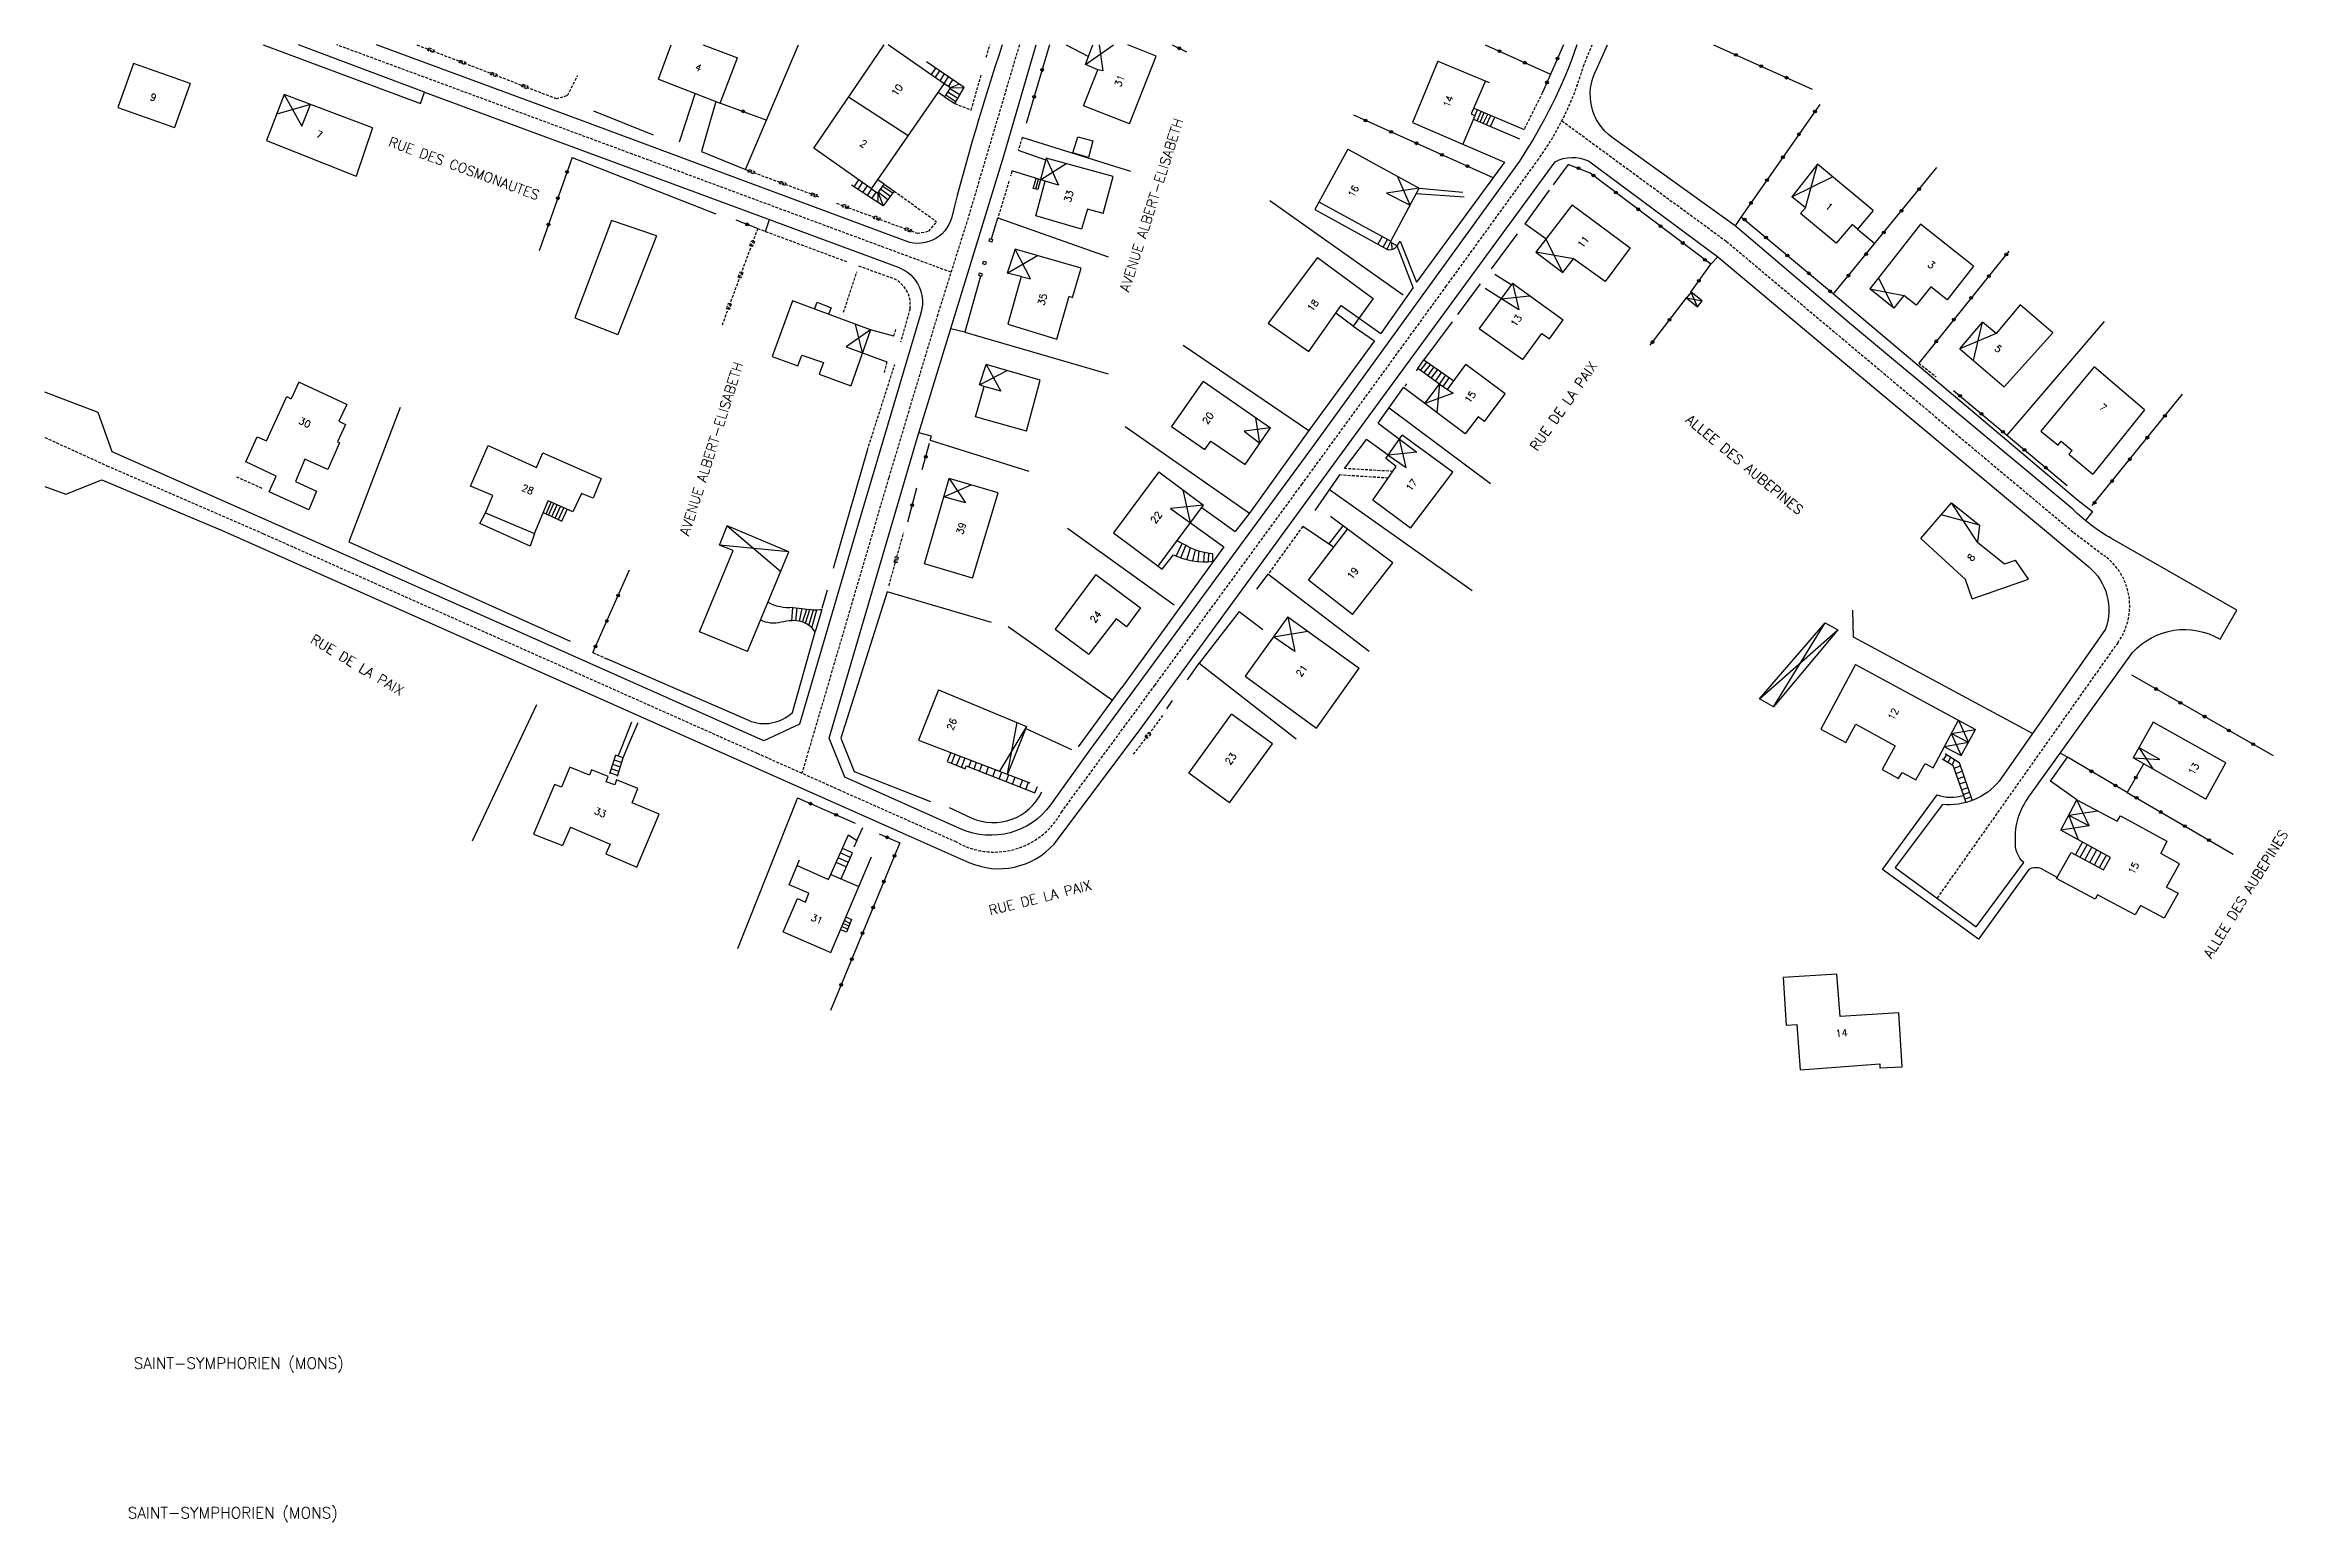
# Model space of a CAD drawing. Header units: millimetres. Extents: x 123000 to 124000, y 125000 to 126000.
# Drawn here: x 123000 to 123401.6, y 125735.4 to 126000 of the extents above; entities that cross this region are included whole.
import ezdxf
from ezdxf.enums import TextEntityAlignment as Align

# ---------------------------------------------------------------- set-up
doc = ezdxf.new("R2010")
doc.units = ezdxf.units.MM
doc.linetypes.add('DASHED', pattern=[0.75, 0.5, -0.25])
for name, color, linetype in [('W0001', 6, 'DASHED'), ('W0008', 7, 'CONTINUOUS'), ('W0100', 7, 'CONTINUOUS'), ('W0112', 1, 'DASHED'), ('W0310', 3, 'CONTINUOUS'), ('W0322', 7, 'CONTINUOUS'), ('W0980', 7, 'CONTINUOUS'), ('W0989', 7, 'CONTINUOUS'), ('W0991', 7, 'CONTINUOUS')]:
    doc.layers.add(name, color=color, linetype=linetype)
doc.styles.get("Standard").update_dxf_attribs({"font": 'romans.shx', "width": 0.85})

msp = doc.modelspace()

# ---------------------------------------------------------------- linework, layer by layer
at = {"layer": 'W0001'}
for points in [[(123000, 125929.68), (123011.13, 125924.6), (123039.13, 125912.43), (123094.19, 125887.98), (123127.57, 125873.11), (123142.19, 125866.59), (123163.01, 125857.33, 0.425402), (123182.06, 125862.55), (123198.77, 125885.24), (123225.12, 125921.25), (123250.94, 125956.69), (123267.32, 125979.26, 0.08773), (123275.55, 125996.17), (123277.12, 126000)], [(123271.7, 125986.39), (123301.17, 125964.79), (123341.59, 125930.87), (123363.36, 125912.64), (123368.97, 125908.39, -0.409166), (123371.24, 125892.9), (123338.87, 125847.13)]]:
    msp.add_lwpolyline(points, format="xyb", dxfattribs=at)
for points in [[(123162.29, 125959.26), (123105.23, 125980.42), (123052.29, 126000)], [(123174.53, 126000), (123165.13, 125968.27), (123159.91, 125951.71), (123151.13, 125922.44), (123135.59, 125869.53)]]:
    msp.add_lwpolyline(points, dxfattribs=at)
at = {"layer": 'W0008'}
for points in [[(123000, 125920.87), (123003.76, 125919.54), (123010.19, 125922.08), (123032.19, 125912.82), (123075.95, 125893.34), (123153.13, 125859.03), (123165.48, 125853.55, 0.325341), (123180.74, 125856.84), (123196.45, 125877.76), (123234.06, 125929.3), (123270.47, 125979.05, -0.232943), (123276.46, 125979.2), (123299.65, 125962.02), (123321.04, 125944.08), (123366.05, 125906.5, -0.316324), (123369.04, 125895.32), (123350.04, 125868.13, -0.25037), (123339.87, 125863.94), (123331.36, 125852.63), (123345.87, 125842.02), (123354.4, 125853.52, -0.227824), (123352.93, 125857.35, -0.176932), (123355.33, 125865.27), (123373.88, 125891.12, -0.357756), (123389.59, 125893.51), (123392.58, 125898.74), (123370.1, 125911.57, -0.065673), (123363.22, 125916.8), (123323.58, 125949.83), (123302.7, 125967.57), (123280.71, 125983.41, -0.373322), (123277.86, 125995.48), (123279.84, 126000)], [(123171.48, 126000, 0.018426), (123162.41, 125969.13, -0.478861), (123153.59, 125965.09), (123096.14, 125986.46), (123059.42, 126000)], [(123274.39, 126000, -0.063617), (123264.09, 125979.19), (123227.19, 125928.25), (123187.17, 125873.71), (123180.09, 125863.87, -0.355208), (123164.08, 125859.53), (123143.28, 125868.8), (123140.44, 125875.82), (123156.31, 125929.75), (123171.74, 125980.1), (123177.56, 126000)], [(123067.97, 125991.51), (123116.37, 125973.65), (123152.84, 125960.16, -0.417929), (123156.74, 125951.52), (123145.52, 125913.72), (123135.17, 125878.3), (123128.74, 125875.32), (123085.2, 125894.74), (123012.07, 125927.11), (123009.53, 125934.14), (123000, 125937.76)], [(123355.31, 125852.3), (123346.28, 125839.8), (123329.11, 125852.27), (123338.9, 125865.63, 0.153192), (123343.61, 125865.53, -0.031879)]]:
    msp.add_lwpolyline(points, format="xyb", dxfattribs=at)
for points in [[(123039.12, 126000), (123067.3, 125989.49), (123067.97, 125991.51), (123045.41, 126000)], [(123261.41, 125979.01), (123245.68, 125957.48)], [(123129.09, 125966.57), (123129.78, 125968.69)], [(123303.82, 125969.2), (123302.7, 125967.57)], [(123298.36, 125960.71), (123299.65, 125962.02)], [(123245.06, 125956.54), (123239.29, 125948.28)], [(123320.32, 125955.37), (123364.02, 125918.5), (123366.71, 125916.38), (123365.46, 125914.78)], [(123164.76, 125948.51), (123162.25, 125949.13)], [(123238.13, 125946.96), (123226.37, 125930.9), (123215.76, 125916.13), (123213.19, 125912.85)], [(123238.81, 125932.24), (123243.34, 125938.59)], [(123158.55, 125929.19), (123158.8, 125929.93), (123156.54, 125930.52)], [(123232.79, 125924.09), (123236.72, 125929.31)], [(123231.85, 125922.95), (123227.45, 125916.56)], [(123211.13, 125910.1), (123192.9, 125884.9)], [(123204.64, 125886.27), (123206.74, 125889.23)], [(123200.92, 125881.07), (123201.97, 125882.54)], [(123362.22, 125872.42), (123360.96, 125873.12)]]:
    msp.add_lwpolyline(points, dxfattribs=at)
at = {"layer": 'W0100'}
for points in [[(123109.91, 125993.85), (123112.15, 126000)], [(123117.9, 126000), (123124.06, 125997.66)], [(123137.75, 125981.5), (123150.33, 126000)], [(123161.08, 125993.04), (123151.06, 126000)], [(123182.89, 126000), (123186.92, 125997.91)], [(123186.04, 125989.09), (123188.61, 125995.53), (123186.36, 125996.46), (123187.71, 126000)], [(123186.36, 125996.46), (123191.39, 126000)], [(123188.85, 126000), (123189.47, 125995.32), (123188.61, 125995.53)], [(123199.06, 125997.96), (123193.93, 126000)], [(123015.87, 125996.63), (123013.1, 125988.79)], [(123026.01, 125993.05), (123015.87, 125996.63)], [(123120.92, 125989.58), (123124.06, 125997.66)], [(123161.13, 125990.7), (123162.96, 125989.48), (123164.64, 125992.33), (123157.89, 125996.96)], [(123159.54, 125995.85), (123158.73, 125994.67)], [(123160.24, 125995.37), (123159.44, 125994.18)], [(123161.08, 125994.79), (123160.29, 125993.58)], [(123161.06, 125993.09), (123161.84, 125994.26)], [(123194.26, 125985.83), (123199.06, 125997.96)], [(123249.46, 125997.09), (123244.92, 125986.09)], [(123249.46, 125997.09), (123258.7, 125993.27)], [(123026.01, 125993.05), (123023.23, 125985.19)], [(123042.87, 125991.13), (123039.71, 125982.84)], [(123042.87, 125991.13), (123046.03, 125985.42), (123047.58, 125989.34), (123041.52, 125987.58)], [(123058.68, 125985.11), (123042.87, 125991.13)], [(123109.91, 125993.85), (123120.92, 125989.58)], [(123116.44, 125991.32), (123113.59, 125982.58)], [(123154.61, 125983.71), (123143.95, 125990.62)], [(123154.61, 125983.71), (123161.08, 125993.04)], [(123161.06, 125993.09), (123162.2, 125992.33), (123161.13, 125990.7), (123160, 125991.47)], [(123161.36, 125991.05), (123163.17, 125989.85)], [(123161.7, 125991.58), (123163.53, 125990.45)], [(123161.87, 125992.54), (123162.64, 125993.71)], [(123162.1, 125992.18), (123163.9, 125991.08)], [(123162.16, 125992.28), (123164.64, 125992.33)], [(123162.2, 125992.33), (123163.7, 125992.98)], [(123258.03, 125993.55), (123255.44, 125987.62), (123256.13, 125987.31), (123253.98, 125982.2)], [(123013.1, 125988.79), (123023.23, 125985.19)], [(123120.17, 125989.87), (123117.62, 125980.88)], [(123194.26, 125985.83), (123186.04, 125989.09)], [(123244.92, 125986.09), (123261.41, 125979.01)], [(123255.86, 125986.67), (123264.13, 125983.15)], [(123255.9, 125988.67), (123264.91, 125984.84)], [(123256.13, 125987.31), (123256.6, 125988.37)], [(123256.5, 125986.39), (123257.26, 125988.08)], [(123257.05, 125986.16), (123257.8, 125987.86)], [(123257.58, 125985.93), (123258.41, 125987.6)], [(123258.19, 125985.67), (123258.99, 125987.35)], [(123258.9, 125985.37), (123259.69, 125987.05)], [(123039.71, 125982.84), (123055.78, 125976.5)], [(123058.68, 125985.11), (123055.78, 125976.5)], [(123148.06, 125974.19), (123154.61, 125983.71)], [(123184.98, 125983.53), (123187.7, 125982.78), (123186.91, 125979.82), (123184.12, 125980.64), (123184.98, 125983.53)], [(123148.06, 125974.19), (123137.75, 125981.5)], [(123174.34, 125981.13), (123179.22, 125979.38)], [(123179.31, 125979.72), (123177.85, 125974.07), (123177.03, 125974.29), (123177.52, 125976.07)], [(123178.3, 125975.82), (123182.89, 125978.74)], [(123179.31, 125979.72), (123181.56, 125974.88), (123179.14, 125975.57)], [(123191.35, 125976.42), (123179.31, 125979.72)], [(123233.37, 125981.34), (123227.43, 125970.52)], [(123233.37, 125981.34), (123246.16, 125974.35)], [(123317.47, 125978.61), (123312.86, 125972.8)], [(123315.34, 125970.81), (123317.47, 125978.61)], [(123327.43, 125970.32), (123317.47, 125978.61)], [(123150.29, 125975.04), (123152.11, 125973.8), (123150.11, 125971.17), (123144.48, 125974.85)], [(123144.92, 125974.56), (123145.76, 125975.82)], [(123145.64, 125974.09), (123146.46, 125975.33)], [(123146.49, 125973.54), (123147.31, 125974.73)], [(123148.06, 125974.19), (123147.27, 125973.03)], [(123148.06, 125974.19), (123149.19, 125973.43), (123150.29, 125975.04), (123149.16, 125975.79)], [(123149.7, 125974.17), (123151.43, 125972.91)], [(123150.06, 125974.69), (123151.85, 125973.46)], [(123186.74, 125970.55), (123185.67, 125967), (123177.51, 125969.37), (123179.14, 125975.57), (123173.18, 125977.41)], [(123177.46, 125974.17), (123177.93, 125975.94)], [(123189.52, 125969.78), (123191.35, 125976.42)], [(123228.18, 125971.88), (123241.04, 125964.85), (123246.16, 125974.35), (123253.94, 125973.6)], [(123246.16, 125974.35), (123240.29, 125973.44), (123244.51, 125971.28), (123242.23, 125976.5)], [(123312.86, 125972.8), (123320.15, 125976.37)], [(123148.87, 125973.65), (123148.07, 125972.5)], [(123149.19, 125973.43), (123149.16, 125971.79)], [(123149.22, 125973.48), (123150.11, 125971.17)], [(123149.29, 125973.58), (123150.98, 125972.32)], [(123189.52, 125969.78), (123186.74, 125970.55)], [(123227.43, 125970.52), (123240.46, 125963.36)], [(123254.19, 125972.7), (123245.6, 125973.3)], [(123273.51, 125971.35), (123267.05, 125962.89)], [(123273.51, 125971.35), (123283.91, 125963.64)], [(123315.34, 125970.81), (123312.86, 125972.8)], [(123314.43, 125969.76), (123315.34, 125970.81)], [(123327.43, 125970.32), (123324.66, 125966.99)], [(123101.5, 125968.56), (123094.94, 125951.08)], [(123109.54, 125965.76), (123101.5, 125968.56)], [(123268.84, 125965.23), (123265.03, 125967.95)], [(123320.8, 125964.45), (123314.43, 125969.76)], [(123323.68, 125967.8), (123320.8, 125964.45)], [(123324.66, 125966.99), (123323.68, 125967.8)], [(123335.9, 125967.87), (123326.86, 125956.29)], [(123345.43, 125960.37), (123335.9, 125967.87)], [(123109.54, 125965.76), (123102.64, 125948.11)], [(123181.22, 125947.29), (123183.46, 125954.97), (123184.04, 125954.73), (123185.61, 125960.01), (123173.78, 125963.4), (123172.37, 125959.1)], [(123172.37, 125959.1), (123177.78, 125962.26)], [(123174.84, 125958.53), (123176.51, 125958.11), (123173.78, 125963.4)], [(123239.52, 125965.67), (123238.72, 125964.31)], [(123240.45, 125965.17), (123239.67, 125963.79)], [(123241.04, 125964.85), (123240.36, 125963.41)], [(123245.06, 125956.54), (123242.17, 125964), (123240.95, 125964.67)], [(123241.31, 125963.37), (123241.21, 125964.53)], [(123271.86, 125959.21), (123273.78, 125961.68), (123267.05, 125962.89)], [(123267.05, 125962.89), (123271.86, 125959.21)], [(123271.86, 125959.21), (123268.84, 125965.23)], [(123283.91, 125963.64), (123279.47, 125957.6), (123273.78, 125961.68)], [(123174.84, 125958.53), (123172.37, 125959.1)], [(123174.84, 125958.53), (123172.48, 125949.97)], [(123227.94, 125961.92), (123219.12, 125950.14)], [(123227.94, 125961.92), (123237.89, 125954.56)], [(123262.63, 125956.99), (123259.71, 125958.86)], [(123331.12, 125952.8), (123328.4, 125958.25)], [(123345.43, 125960.37), (123340.67, 125954.33)], [(123133.89, 125954.12), (123130.27, 125944.19)], [(123147.87, 125948.97), (123133.89, 125954.12)], [(123137.86, 125952.66), (123138.34, 125953.9), (123140.84, 125952.91), (123140.34, 125951.75)], [(123237.89, 125954.56), (123234.33, 125949.61), (123231.2, 125951.92)], [(123262.85, 125957.3), (123256.91, 125949.19)], [(123262.85, 125957.3), (123263.99, 125952.51), (123257.98, 125956.33)], [(123260.82, 125954.52), (123265.95, 125955.06)], [(123262.85, 125957.3), (123271.92, 125950.73)], [(123294.01, 125954.71), (123295.99, 125953.08), (123296.84, 125954.12), (123294.82, 125955.71), (123294.01, 125954.71), (123296.84, 125954.12)], [(123295.99, 125953.08), (123294.82, 125955.71)], [(123340.67, 125954.33), (123337.79, 125956.64), (123335.17, 125953.36), (123332.94, 125955.07), (123331.12, 125952.8), (123326.86, 125956.29), (123332.94, 125955.07)], [(123094.94, 125951.08), (123102.64, 125948.11)], [(123146.42, 125944.85), (123145.21, 125949.95)], [(123172.48, 125949.97), (123181.22, 125947.29)], [(123219.12, 125950.14), (123226.39, 125945.06)], [(123226.39, 125945.06), (123232.18, 125953.32), (123239.29, 125948.28)], [(123264.68, 125943.63), (123268.09, 125948.32), (123269.46, 125947.36), (123271.92, 125950.73)], [(123342.94, 125945.55), (123347.05, 125950.34)], [(123345.39, 125943.45), (123347.05, 125950.34)], [(123349.48, 125948.32), (123347.05, 125950.34)], [(123359.62, 125948.41), (123353.75, 125953.42), (123349.48, 125948.32)], [(123152.03, 125947.82), (123147.87, 125948.97), (123143.49, 125945.93), (123150.8, 125943.24)], [(123147.87, 125948.97), (123144.34, 125938.91)], [(123234.33, 125949.61), (123238.13, 125946.96)], [(123256.91, 125949.19), (123264.68, 125943.63)], [(123349.48, 125948.32), (123342.94, 125945.55)], [(123350.89, 125938.74), (123359.62, 125948.41)], [(123130.27, 125944.19), (123134.83, 125942.47)], [(123134.83, 125942.47), (123135.56, 125944.42), (123139.43, 125943.1), (123138.68, 125941.03)], [(123166.69, 125933.39), (123168.25, 125938.82), (123167.42, 125939.08), (123168.61, 125942.75), (123171.2, 125937.99), (123168.25, 125938.82)], [(123178.23, 125939.94), (123168.61, 125942.75)], [(123249.8, 125939.22), (123245.87, 125942.02), (123247, 125943.6), (123252.33, 125939.84)], [(123246.4, 125941.64), (123247.54, 125943.21)], [(123246.98, 125941.23), (123248.2, 125942.75)], [(123247.69, 125940.73), (123248.84, 125942.3)], [(123251.18, 125938.28), (123254.48, 125942.75)], [(123261.51, 125937.49), (123254.48, 125942.75)], [(123342.94, 125945.55), (123350.89, 125938.74)], [(123367.05, 125942.32), (123357.47, 125930.8)], [(123376.05, 125934.64), (123367.05, 125942.32)], [(123045.5, 125939.57), (123044.11, 125936.6)], [(123054.06, 125935.56), (123045.5, 125939.57)], [(123138.68, 125941.03), (123144.34, 125938.91)], [(123167.42, 125939.08), (123172.35, 125941.66)], [(123175.79, 125930.78), (123178.23, 125939.94)], [(123207.46, 125939.78), (123201.78, 125931.66)], [(123207.46, 125939.78), (123219.5, 125931.38)], [(123256.69, 125933.37), (123254.35, 125930.29), (123243.34, 125938.59)], [(123247.14, 125935.73), (123249.8, 125939.22), (123252.2, 125937.58), (123247.14, 125935.73)], [(123248.29, 125940.3), (123249.48, 125941.84)], [(123249.04, 125939.76), (123250.2, 125941.34)], [(123249.8, 125939.22), (123249.28, 125934.12)], [(123249.8, 125939.22), (123250.91, 125940.84)], [(123250.43, 125938.79), (123251.55, 125940.39)], [(123052.67, 125932.59), (123053.84, 125932.01), (123052.41, 125928.87), (123052.8, 125928.68), (123050.66, 125923.91), (123046.58, 125925.77), (123044.92, 125921.78), (123048.66, 125920.07), (123047.27, 125916.73), (123040.19, 125919.91), (123041.42, 125922.73), (123036.01, 125925.31), (123038.04, 125929.76), (123039.71, 125929.05), (123043.34, 125936.98), (123044.11, 125936.6)], [(123054.06, 125935.56), (123052.67, 125932.59)], [(123257.85, 125932.51), (123261.51, 125937.49)], [(123376.05, 125934.64), (123366.8, 125923.11)], [(123175.79, 125930.78), (123166.69, 125933.39)], [(123201.78, 125931.66), (123207.73, 125927.5)], [(123207.73, 125927.5), (123208.83, 125928.98), (123214.95, 125924.85), (123219.5, 125931.38), (123214.79, 125930.8), (123217.61, 125928.67), (123216.9, 125933.2)], [(123238.81, 125932.24), (123245.72, 125927.02), (123240.59, 125926.5), (123236.72, 125929.31)], [(123237.81, 125918.43), (123242.04, 125924.44), (123240.15, 125925.88), (123243.08, 125930.05)], [(123252.17, 125923.44), (123243.08, 125930.05)], [(123257.85, 125932.51), (123256.69, 125933.37)], [(123357.47, 125930.8), (123360.55, 125928.26)], [(123080.24, 125919.26), (123076.23, 125920.97), (123079.38, 125928.24), (123088.06, 125924.3), (123089.2, 125926.93), (123099.63, 125922.29), (123098.23, 125918.78), (123096.13, 125919.66), (123094.55, 125916.33), (123090.12, 125918.31)], [(123240.59, 125926.5), (123243.83, 125924.29), (123242.6, 125929.37)], [(123360.55, 125928.26), (123361.1, 125928.98), (123363.06, 125927.33), (123362.49, 125926.66)], [(123362.49, 125926.66), (123366.8, 125923.11)], [(123157.56, 125907.01), (123161.97, 125922.32), (123164.89, 125917.98), (123161.02, 125919.04), (123165.89, 125921.16)], [(123170.71, 125919.73), (123161.97, 125922.32)], [(123199.5, 125923.5), (123191.37, 125912.59)], [(123199.5, 125923.5), (123207.52, 125917.52)], [(123244.56, 125913.4), (123252.17, 125923.44)], [(123078.93, 125916.15), (123080.24, 125919.26)], [(123087.67, 125912.48), (123090.12, 125918.31)], [(123089.76, 125915.99), (123090.7, 125918.06)], [(123090.23, 125915.77), (123091.18, 125917.84)], [(123166.16, 125904.45), (123170.71, 125919.73)], [(123205.18, 125914.39), (123203.85, 125920.26)], [(123244.56, 125913.4), (123237.81, 125918.43)], [(123343.99, 125904.22), (123336.01, 125911.57), (123341.46, 125917.96), (123346.51, 125913.96), (123346.15, 125910.94), (123350.97, 125907.02), (123352.91, 125907.7)], [(123346.15, 125910.94), (123341.46, 125917.96)], [(123087.67, 125912.48), (123086.92, 125910.2), (123077.89, 125914.23), (123078.93, 125916.15)], [(123078.93, 125916.15), (123087.67, 125912.48)], [(123089.24, 125916.22), (123092.57, 125914.69), (123093.54, 125916.78)], [(123090.81, 125915.5), (123091.77, 125917.58)], [(123091.39, 125915.23), (123092.34, 125917.32)], [(123091.99, 125914.96), (123092.96, 125917.04)], [(123117.26, 125894.88), (123123.28, 125909.43), (123120.82, 125910.39), (123122.23, 125913.81), (123131.79, 125905.67)], [(123133.26, 125909.21), (123122.23, 125913.81)], [(123199.39, 125906.61), (123207.52, 125917.52), (123201.62, 125916.96), (123211.13, 125910.1)], [(123207.2, 125917.1), (123213.19, 125912.85)], [(123229.97, 125910.57), (123232.51, 125913.83)], [(123241.39, 125907.21), (123230.25, 125915.52)], [(123346.51, 125913.96), (123339.64, 125915.83)], [(123133.26, 125909.21), (123120.82, 125910.39)], [(123191.37, 125912.59), (123199.39, 125906.61)], [(123202.61, 125908.41), (123203.69, 125910.69)], [(123203.43, 125908.1), (123204.32, 125910.34)], [(123204.53, 125907.74), (123205.17, 125909.89)], [(123230.82, 125910), (123225.28, 125913.73)], [(123226.32, 125904.09), (123233.29, 125913.25)], [(123125.83, 125891.32), (123133.26, 125909.21)], [(123166.16, 125904.45), (123157.56, 125907.01)], [(123205.6, 125907.54), (123206.05, 125909.51)], [(123206.57, 125907.52), (123206.74, 125909.28)], [(123207.56, 125907.39), (123207.67, 125909.04)], [(123208.39, 125907.48), (123208.46, 125908.9)], [(123234.22, 125897.96), (123241.39, 125907.21)], [(123355.24, 125904.27), (123352.91, 125907.7)], [(123188.21, 125905.12), (123180.96, 125895.34)], [(123188.21, 125905.12), (123196.24, 125899.16)], [(123234.22, 125897.96), (123226.32, 125904.09)], [(123345.19, 125900.78), (123343.99, 125904.22)], [(123345.19, 125900.78), (123355.24, 125904.27)], [(123134.51, 125896.85), (123134.75, 125899.13)], [(123135.16, 125896.75), (123135.62, 125899.04)], [(123135.69, 125896.6), (123136.45, 125898.91)], [(123136.22, 125896.38), (123136.98, 125898.85)], [(123136.84, 125896.01), (123137.64, 125898.81)], [(123137.35, 125895.58), (123138.27, 125898.81)], [(123196.24, 125899.16), (123193.74, 125895.76), (123191.84, 125897.17), (123186.99, 125890.87)], [(123125.83, 125891.32), (123117.26, 125894.88)], [(123180.96, 125895.34), (123186.99, 125890.87)], [(123222.6, 125897.53), (123215, 125886.88)], [(123222.6, 125897.53), (123223.86, 125891.35), (123220.06, 125893.96), (123226.17, 125894.96)], [(123222.6, 125897.53), (123235.38, 125888.33)], [(123307.07, 125882.84), (123318.85, 125896.45), (123321.09, 125895.18), (123309.62, 125881.44), (123307.07, 125882.84), (123321.09, 125895.18)], [(123309.62, 125881.44), (123318.85, 125896.45)], [(123215, 125886.88), (123227.77, 125877.6)], [(123227.77, 125877.6), (123235.38, 125888.33)], [(123324.3, 125888.99), (123318.09, 125877.39)], [(123324.3, 125888.99), (123345.8, 125877.33)], [(123160.05, 125884.46), (123156.47, 125875.47)], [(123160.05, 125884.46), (123175.83, 125877.91)], [(123175.83, 125877.91), (123170.96, 125869.92)], [(123175.83, 125877.91), (123172.39, 125869.37), (123174.15, 125878.61)], [(123204.87, 125869.52), (123212.54, 125880.1)], [(123219.87, 125874.76), (123212.54, 125880.1)], [(123322.55, 125875.01), (123324.33, 125878.34), (123331.37, 125874.41), (123329.03, 125870.18), (123332, 125868.59), (123332.63, 125869.64), (123335.1, 125868.34), (123336.74, 125871.27), (123338.2, 125870.48), (123342.7, 125879.01)], [(123342.7, 125879.01), (123344.5, 125875.01), (123340.2, 125874.27)], [(123377.58, 125878.65), (123374, 125872.3), (123378.8, 125872.01), (123375.03, 125874.14), (123377.52, 125870.3)], [(123390.59, 125871.36), (123377.58, 125878.65)], [(123102.58, 125868.98), (123103.58, 125872.29), (123104.41, 125874.29)], [(123102.68, 125872.6), (123103.37, 125874.33)], [(123156.47, 125875.47), (123176.41, 125867.83)], [(123175.67, 125877.52), (123183.85, 125873.78)], [(123212.18, 125864.2), (123219.87, 125874.76)], [(123318.09, 125877.39), (123322.55, 125875.01)], [(123340.2, 125874.27), (123343.19, 125872.69), (123345.8, 125877.33)], [(123344.5, 125875.01), (123341.44, 125876.62), (123345.8, 125877.33)], [(123341.44, 125876.62), (123343.19, 125872.69)], [(123100.47, 125855.08), (123106, 125852.7), (123110.03, 125862.21), (123105.16, 125864.22), (123106.2, 125866.79), (123102.39, 125868.34), (123102.06, 125867.42), (123100.54, 125868.01), (123100.88, 125868.92), (123097.93, 125870.15), (123097.55, 125869.16), (123094.02, 125870.62), (123092.52, 125867), (123091.26, 125867.48), (123087.51, 125858.6), (123092.72, 125856.56)], [(123102.23, 125872.76), (123101.1, 125869.39)], [(123101.18, 125869.65), (123102.63, 125869.14)], [(123101.43, 125870.39), (123102.84, 125869.84)], [(123101.68, 125871.13), (123103.08, 125870.64)], [(123101.96, 125871.95), (123103.31, 125871.43)], [(123103.58, 125872.29), (123102.23, 125872.76)], [(123162.28, 125873.24), (123161.62, 125871.6), (123164.8, 125870.31), (123165, 125870.82), (123177.3, 125866), (123177.76, 125867.16)], [(123162.4, 125871.29), (123163.05, 125872.95)], [(123163.27, 125870.94), (123163.96, 125872.6)], [(123164.15, 125870.58), (123164.83, 125872.27)], [(123165.47, 125870.64), (123165.95, 125871.84)], [(123166.43, 125870.26), (123166.88, 125871.48)], [(123167.4, 125869.88), (123167.86, 125871.11)], [(123168.56, 125869.43), (123169.01, 125870.67)], [(123169.79, 125868.94), (123170.25, 125870.19)], [(123170.92, 125868.5), (123171.42, 125869.74)], [(123339.81, 125872.13), (123341.74, 125870.95), (123343.61, 125865.53), (123344.04, 125864.28)], [(123340.09, 125871.96), (123340.62, 125872.87)], [(123340.36, 125873.03), (123342.87, 125871.44), (123345.17, 125864.64)], [(123340.85, 125871.5), (123341.35, 125872.4)], [(123341.58, 125871.05), (123342.1, 125871.93)], [(123341.93, 125870.41), (123343.07, 125870.84)], [(123342.26, 125869.45), (123343.4, 125869.89)], [(123387.01, 125864.9), (123374, 125872.3)], [(123387.01, 125864.9), (123390.59, 125871.36)], [(123172.18, 125868.01), (123172.63, 125869.28)], [(123173.28, 125867.58), (123173.78, 125868.84)], [(123174.64, 125867.04), (123175.13, 125868.32)], [(123175.7, 125866.63), (123176.19, 125867.92)], [(123212.18, 125864.2), (123204.87, 125869.52)], [(123342.57, 125868.53), (123343.72, 125868.95)], [(123342.9, 125867.6), (123344.03, 125868.01)], [(123343.25, 125866.57), (123344.38, 125866.98)], [(123343.54, 125865.73), (123344.67, 125866.13)], [(123343.83, 125864.88), (123344.96, 125865.27)], [(123382.07, 125848.03), (123379.58, 125843.53), (123375.31, 125845.81), (123374.35, 125844.13), (123367.63, 125847.73), (123367.21, 125846.95), (123360.3, 125850.67), (123362.89, 125855.34), (123368.71, 125852.22), (123369.97, 125854.44), (123361.03, 125859.3), (123363.91, 125864.76), (123371.17, 125860.92), (123371.77, 125861.88), (123380.06, 125857.38), (123378.97, 125855.12)], [(123362.47, 125862.03), (123366.12, 125860.1), (123361.03, 125859.3)], [(123364.22, 125857.57), (123362.47, 125862.03), (123367.64, 125862.78)], [(123366.12, 125860.1), (123363.91, 125864.76)], [(123094.15, 125859.88), (123092.72, 125856.56)], [(123094.15, 125859.88), (123101.23, 125856.83)], [(123134.73, 125852.98), (123140.37, 125850.5), (123143.91, 125858.51), (123145.42, 125857.48), (123144.9, 125856.25)], [(123145.42, 125857.48), (123146.49, 125859.78)], [(123101.23, 125856.83), (123100.47, 125855.08)], [(123134.78, 125847.08), (123136.21, 125846.43), (123136.84, 125848.02), (123133.31, 125849.56), (123135.17, 125854.03)], [(123140.78, 125837.43), (123148.06, 125854.57)], [(123143.54, 125852.73), (123141.72, 125853.55)], [(123143.91, 125853.56), (123142.08, 125854.37)], [(123144.29, 125854.42), (123142.46, 125855.24)], [(123142.6, 125850.62), (123144.66, 125855.26), (123142.83, 125856.06)], [(123363.71, 125854.9), (123364.95, 125857.17)], [(123364.52, 125854.47), (123365.79, 125856.71)], [(123365.38, 125854.01), (123366.6, 125856.27)], [(123366.26, 125853.54), (123367.49, 125855.79)], [(123367.08, 125853.1), (123368.3, 125855.35)], [(123367.98, 125852.62), (123369.21, 125854.86)], [(123382.28, 125853.32), (123378.97, 125855.12)], [(123140.77, 125851.41), (123145.8, 125849.24)], [(123380, 125849.13), (123382.28, 125853.32)], [(123132.22, 125841.1), (123134.78, 125847.08)], [(123380, 125849.13), (123382.07, 125848.03)], [(123143.47, 125843.77), (123144.47, 125843.34), (123143.55, 125841.08), (123142.49, 125841.47)], [(123143.76, 125841.58), (123142.73, 125842.04)], [(123143.97, 125842.11), (123142.97, 125842.59)], [(123144.18, 125842.63), (123143.2, 125843.13)], [(123132.22, 125841.1), (123140.78, 125837.43)], [(123328.64, 125816.73), (123332.66, 125816.94), (123332.02, 125826.63), (123321.52, 125825.93), (123320.93, 125833.53), (123311.34, 125832.94), (123311.88, 125824.38), (123313.86, 125824.54)], [(123314.41, 125816.41), (123313.86, 125824.54)], [(123314.41, 125816.41), (123328.65, 125817.45)], [(123328.65, 125817.45), (123328.64, 125816.73)]]:
    msp.add_lwpolyline(points, dxfattribs=at)
for points in [[(123240.46, 125963.36, 0.321072), (123242.17, 125964), (123242.76, 125964.84), (123245.68, 125957.48)], [(123199.39, 125906.61), (123200.11, 125906.06), (123202.12, 125908.62, 0.135057), (123209.17, 125907.48), (123209.21, 125908.83, -0.111681), (123204.61, 125910.18, 0.007314), (123202.78, 125911.17, -4.085577)], [(123133.98, 125899.18, -0.03225), (123136.07, 125898.97, 0.065667), (123139.18, 125898.86), (123137.96, 125894.84, 0.184911), (123135.41, 125896.69, 0.083115), (123133.79, 125896.85), (123133.95, 125899.18)]]:
    msp.add_lwpolyline(points, format="xyb", dxfattribs=at)
at = {"layer": 'W0112'}
for p, q in [((123068.61, 125998.97), (123068.79, 125999.44)), ((123069.55, 125998.61), (123068.61, 125998.97)), ((123068.79, 125999.44), (123069.73, 125999.08)), ((123069.73, 125999.08), (123069.55, 125998.61)), ((123074.21, 125996.81), (123074.39, 125997.28)), ((123075.15, 125996.45), (123074.21, 125996.81)), ((123074.39, 125997.28), (123075.33, 125996.92)), ((123075.33, 125996.92), (123075.15, 125996.45)), ((123079.81, 125994.65), (123079.99, 125995.12)), ((123080.74, 125994.29), (123079.81, 125994.65)), ((123079.99, 125995.12), (123080.92, 125994.76)), ((123080.92, 125994.76), (123080.74, 125994.29)), ((123085.41, 125992.49), (123085.59, 125992.96)), ((123086.34, 125992.13), (123085.41, 125992.49)), ((123085.59, 125992.96), (123086.52, 125992.6)), ((123086.52, 125992.6), (123086.34, 125992.13)), ((123125.97, 125977.22), (123126.14, 125977.69)), ((123126.91, 125976.87), (123125.97, 125977.22)), ((123126.14, 125977.69), (123127.08, 125977.34)), ((123127.08, 125977.34), (123126.91, 125976.87)), ((123131.6, 125975.13), (123131.77, 125975.6)), ((123132.53, 125974.78), (123131.6, 125975.13)), ((123131.77, 125975.6), (123132.71, 125975.25)), ((123132.71, 125975.25), (123132.53, 125974.78)), ((123137.22, 125973.04), (123137.39, 125973.51)), ((123138.16, 125972.7), (123137.22, 125973.04)), ((123137.39, 125973.51), (123138.33, 125973.17)), ((123138.33, 125973.17), (123138.16, 125972.7)), ((123142.85, 125970.96), (123143.02, 125971.43)), ((123143.78, 125970.61), (123142.85, 125970.96)), ((123143.02, 125971.43), (123143.96, 125971.08)), ((123143.96, 125971.08), (123143.78, 125970.61)), ((123148.47, 125968.87), (123148.64, 125969.34)), ((123149.41, 125968.52), (123148.47, 125968.87)), ((123148.64, 125969.34), (123149.58, 125968.99)), ((123149.58, 125968.99), (123149.41, 125968.52)), ((123154.1, 125966.78), (123154.27, 125967.25)), ((123155.03, 125966.43), (123154.1, 125966.78)), ((123154.27, 125967.25), (123155.21, 125966.9)), ((123155.21, 125966.9), (123155.03, 125966.43)), ((123126.26, 125964.03), (123126.61, 125964.97)), ((123126.73, 125963.86), (123126.26, 125964.03)), ((123126.61, 125964.97), (123127.08, 125964.8)), ((123127.08, 125964.8), (123126.73, 125963.86)), ((123124.19, 125958.4), (123124.54, 125959.34)), ((123124.66, 125958.23), (123124.19, 125958.4)), ((123124.54, 125959.34), (123125.01, 125959.17)), ((123125.01, 125959.17), (123124.66, 125958.23)), ((123122.12, 125952.77), (123122.46, 125953.71)), ((123122.59, 125952.6), (123122.12, 125952.77)), ((123122.46, 125953.71), (123122.93, 125953.54)), ((123122.93, 125953.54), (123122.59, 125952.6)), ((123152.09, 125907.35), (123152.36, 125908.32)), ((123152.57, 125907.22), (123152.09, 125907.35)), ((123152.36, 125908.32), (123152.84, 125908.18)), ((123152.84, 125908.18), (123152.57, 125907.22)), ((123197.05, 125876.04), (123197.66, 125876.84)), ((123197.45, 125875.74), (123197.05, 125876.04)), ((123198.06, 125876.53), (123197.45, 125875.74)), ((123197.66, 125876.84), (123198.06, 125876.53))]:
    msp.add_line(p, q, dxfattribs=at)
for points in [[(123066.64, 126000), (123091.56, 125990.39)], [(123168.61, 125997.78), (123169.24, 126000)], [(123091.56, 125990.39), (123093.63, 125990.93), (123095.42, 125994.51)], [(123162.96, 125989.48), (123165.91, 125988.32), (123167.7, 125994.59)], [(123268.22, 125991.44), (123264.91, 125984.84)], [(123175.03, 125983.43), (123174.34, 125981.13)], [(123125.51, 125977.66), (123138.55, 125972.82)], [(123172.67, 125975.6), (123170.69, 125969.04)], [(123173.21, 125977.4), (123172.94, 125976.5)], [(123141.81, 125971.61), (123156.23, 125966.26), (123158.29, 125966.61), (123159.72, 125968.32)], [(123152.11, 125973.8), (123159.72, 125968.32)], [(123127.66, 125967.1), (123121.29, 125949.81)], [(123127.66, 125967.1), (123143.8, 125961.1)], [(123169.11, 125964.81), (123169.25, 125965.29), (123169.73, 125965.15), (123169.6, 125964.67), (123169.11, 125964.81)], [(123143.03, 125952.09), (123145.45, 125959.35)], [(123167.4, 125959.14), (123167.88, 125958.99), (123167.73, 125958.52), (123167.25, 125958.67), (123167.4, 125959.14)], [(123167.96, 125960.78), (123168.12, 125961.25), (123168.59, 125961.1), (123168.44, 125960.62), (123167.96, 125960.78)], [(123152.03, 125947.82), (123152.5, 125949.23)], [(123147.31, 125927.42), (123152.23, 125942.75)], [(123150.8, 125943.24), (123150.28, 125941.17)], [(123245.87, 125942.02), (123245.44, 125941.43)], [(123335.6, 125942.99), (123338.74, 125940.53)], [(123243.86, 125939.28), (123243.34, 125938.59)], [(123038.92, 125920.55), (123034.36, 125922.56)], [(123240.59, 125922.38), (123231.85, 125922.95)], [(123241.44, 125923.59), (123232.79, 125924.09)], [(123151.18, 125903.14), (123153.82, 125912.64)], [(123225.28, 125913.73), (123219.06, 125905.16)], [(123098.14, 125891.13), (123100.69, 125890)], [(123194.99, 125872.91), (123200.25, 125879.84)]]:
    msp.add_lwpolyline(points, dxfattribs=at)
msp.add_lwpolyline([(123145.72, 125960.42), (123151.64, 125958.27, -0.355899), (123154.95, 125952.72), (123153.25, 125946.72)], format="xyb", dxfattribs=at)
at = {"layer": 'W0310'}
for points in [[(123117.62, 125980.88), (123125.51, 125977.66), (123134.95, 126000)], [(123098.29, 125988.15), (123108.96, 125983.85)], [(123194.51, 125977.34), (123175.03, 125983.43)], [(123094.44, 125979.83), (123120.18, 125969.71)], [(123272.82, 125978.58), (123270.12, 125974.9)], [(123243.27, 125955.18), (123219.36, 125972.03)], [(123269.44, 125973.97), (123265.03, 125967.95)], [(123169.53, 125965.23), (123170.69, 125969.04), (123190.41, 125962.04)], [(123263.67, 125966.13), (123259.02, 125959.85)], [(123167.58, 125958.59), (123164.76, 125948.51), (123190.41, 125941.08)], [(123257.04, 125957.17), (123252.99, 125951.69)], [(123252.02, 125950.38), (123247, 125943.6)], [(123351.43, 125930.06), (123368.87, 125950.45)], [(123203.87, 125946.18), (123226.37, 125930.9)], [(123063.65, 125935.05), (123054.44, 125910.97), (123094.11, 125893.15)], [(123240.78, 125935), (123258.92, 125921.41)], [(123193.51, 125931.66), (123215.76, 125916.13)], [(123141.27, 125906.23), (123147.31, 125927.42)], [(123158.55, 125929.19), (123176.25, 125923.65)], [(123230.06, 125920.36), (123255.64, 125902.26)], [(123202.26, 125899.65), (123183.15, 125913.36)], [(123139.23, 125899.08), (123140.18, 125902.39)], [(123169.54, 125896.55), (123150.84, 125902.01), (123142.57, 125875.82), (123144.97, 125869.81), (123158.62, 125864.44)], [(123237.17, 125891.35), (123219.06, 125905.16), (123217.01, 125902.51)], [(123213.91, 125898.5), (123206.74, 125889.23), (123224.08, 125875.7)], [(123213.91, 125898.5), (123218.15, 125895.26)], [(123191.19, 125882.56), (123172.55, 125895.72)], [(123076.6, 125857.41), (123088.14, 125881.84)], [(123185.12, 125874.24), (123192.9, 125884.9)], [(123134.79, 125865.09), (123124.05, 125838.05)]]:
    msp.add_lwpolyline(points, dxfattribs=at)
for points in [[(123100.69, 125890), (123126, 125879.01, 0.302128), (123133.89, 125880.43), (123137.96, 125894.84)], [(123161.93, 125863.37), (123165.9, 125861.55, 0.41094), (123178.56, 125866.18, -0.364084)]]:
    msp.add_lwpolyline(points, format="xyb", dxfattribs=at)
at = {"layer": 'W0322'}
for points in [[(123179.95, 126000), (123175.74, 125985.91)], [(123201.91, 126000), (123204.44, 125998.72)], [(123257.97, 126000), (123269.63, 125994.75)], [(123271.98, 126000), (123268.22, 125991.44)], [(123298.82, 126000), (123316.52, 125992.08)], [(123121.03, 125989.57), (123129.28, 125986.53)], [(123234.36, 125987.44), (123259.34, 125976.21)], [(123317.9, 125989.32), (123303.82, 125969.2)], [(123094.44, 125979.83), (123088.52, 125963.08)], [(123294.79, 125955.71), (123298.36, 125960.71), (123276.77, 125977.04), (123272.82, 125978.58)], [(123303.82, 125969.2), (123320.32, 125955.37), (123338.85, 125978.01)], [(123127.66, 125967.1), (123123.8, 125968.62)], [(123351.77, 125963.06), (123335.6, 125942.99)], [(123287.53, 125946.22), (123294.01, 125954.71)], [(123341.85, 125938.11), (123362.18, 125921.04)], [(123366.68, 125917.46), (123382.85, 125937.41)], [(123157.14, 125923.91), (123158.46, 125928.62)], [(123154.57, 125914.54), (123156.14, 125920.66)], [(123098.14, 125891.13), (123104.72, 125905.93)], [(123399.17, 125872.65), (123373.77, 125887.07)], [(123372.96, 125866.07), (123362.22, 125872.42)], [(123375.89, 125871.24), (123372.96, 125866.07), (123391.9, 125855)], [(123134.79, 125865.09), (123145.13, 125860.58)], [(123149.43, 125858.68), (123153.14, 125857.05), (123140.72, 125826.99)]]:
    msp.add_lwpolyline(points, dxfattribs=at)
for centre, radius in [((123203.14, 125999.38), 0.25), ((123203.14, 125999.38), 0.15), ((123260.51, 125998.86), 0.25), ((123260.51, 125998.86), 0.15), ((123302.83, 125998.21), 0.25), ((123302.83, 125998.21), 0.15), ((123178.6, 125995.5), 0.25), ((123178.6, 125995.5), 0.15), ((123265.07, 125996.8), 0.25), ((123265.07, 125996.8), 0.15), ((123270.91, 125997.56), 0.25), ((123270.91, 125997.56), 0.15), ((123307.39, 125996.17), 0.25), ((123307.39, 125996.17), 0.15), ((123311.95, 125994.12), 0.25), ((123311.95, 125994.12), 0.15), ((123177.17, 125990.7), 0.25), ((123177.17, 125990.7), 0.15), ((123269.03, 125993.28), 0.25), ((123269.03, 125993.28), 0.15), ((123125.05, 125988.09), 0.25), ((123125.05, 125988.09), 0.15), ((123236.54, 125986.46), 0.25), ((123236.54, 125986.46), 0.15), ((123317.02, 125988.06), 0.25), ((123317.02, 125988.06), 0.15), ((123241.1, 125984.41), 0.25), ((123241.1, 125984.41), 0.15), ((123245.66, 125982.36), 0.25), ((123245.66, 125982.36), 0.15), ((123314.15, 125983.97), 0.25), ((123314.15, 125983.97), 0.15), ((123250.22, 125980.31), 0.25), ((123250.22, 125980.31), 0.15), ((123254.78, 125978.26), 0.25), ((123254.78, 125978.26), 0.15), ((123274.66, 125977.9), 0.25), ((123274.66, 125977.9), 0.15), ((123311.29, 125979.87), 0.25), ((123311.29, 125979.87), 0.15), ((123093.52, 125977.22), 0.25), ((123093.52, 125977.22), 0.15), ((123277.37, 125976.58), 0.25), ((123277.37, 125976.58), 0.15), ((123308.42, 125975.77), 0.25), ((123308.42, 125975.77), 0.15), ((123335.68, 125974.14), 0.25), ((123335.68, 125974.14), 0.15), ((123091.86, 125972.51), 0.25), ((123091.86, 125972.51), 0.15), ((123281.36, 125973.56), 0.25), ((123281.36, 125973.56), 0.15), ((123285.35, 125970.54), 0.25), ((123285.35, 125970.54), 0.15), ((123305.56, 125971.67), 0.25), ((123305.56, 125971.67), 0.15), ((123332.51, 125970.27), 0.25), ((123332.51, 125970.27), 0.15), ((123090.19, 125967.79), 0.25), ((123090.19, 125967.79), 0.15), ((123125.78, 125967.84), 0.25), ((123125.78, 125967.84), 0.15), ((123289.34, 125967.53), 0.25), ((123289.34, 125967.53), 0.15), ((123304.42, 125968.7), 0.25), ((123304.42, 125968.7), 0.15), ((123329.35, 125966.4), 0.25), ((123329.35, 125966.4), 0.15), ((123293.33, 125964.51), 0.25), ((123293.33, 125964.51), 0.15), ((123308.25, 125965.49), 0.25), ((123308.25, 125965.49), 0.15), ((123312.08, 125962.28), 0.25), ((123312.08, 125962.28), 0.15), ((123326.18, 125962.53), 0.25), ((123326.18, 125962.53), 0.15), ((123351.29, 125962.46), 0.25), ((123351.29, 125962.46), 0.15), ((123296.21, 125957.71), 0.25), ((123297.31, 125961.5), 0.25), ((123297.31, 125961.5), 0.15), ((123315.92, 125959.07), 0.25), ((123315.92, 125959.07), 0.15), ((123323.01, 125958.66), 0.25), ((123323.01, 125958.66), 0.15), ((123348.15, 125958.56), 0.25), ((123348.15, 125958.56), 0.15), ((123296.21, 125957.71), 0.15), ((123319.75, 125955.85), 0.25), ((123319.75, 125955.85), 0.15), ((123345.01, 125954.67), 0.25), ((123345.01, 125954.67), 0.15), ((123290.97, 125950.73), 0.25), ((123290.97, 125950.73), 0.15), ((123341.88, 125950.78), 0.25), ((123341.88, 125950.78), 0.15), ((123287.94, 125946.76), 0.25), ((123287.94, 125946.76), 0.15), ((123338.74, 125946.88), 0.25), ((123338.74, 125946.88), 0.15), ((123343.03, 125937.11), 0.25), ((123343.03, 125937.11), 0.15), ((123346.86, 125933.9), 0.25), ((123346.86, 125933.9), 0.15), ((123350.69, 125930.68), 0.25), ((123350.69, 125930.68), 0.15), ((123376.55, 125929.64), 0.25), ((123379.7, 125933.53), 0.25), ((123379.7, 125933.53), 0.15), ((123157.78, 125926.2), 0.25), ((123157.78, 125926.2), 0.15), ((123354.52, 125927.47), 0.25), ((123354.52, 125927.47), 0.15), ((123373.4, 125925.76), 0.25), ((123373.4, 125925.76), 0.15), ((123376.55, 125929.64), 0.15), ((123358.35, 125924.25), 0.25), ((123358.35, 125924.25), 0.15), ((123370.26, 125921.87), 0.25), ((123370.26, 125921.87), 0.15), ((123155.33, 125917.52), 0.25), ((123367.11, 125917.99), 0.25), ((123367.11, 125917.99), 0.15), ((123155.33, 125917.52), 0.15), ((123102.69, 125901.36), 0.25), ((123102.69, 125901.36), 0.15), ((123100.66, 125896.79), 0.25), ((123100.66, 125896.79), 0.15), ((123098.63, 125892.22), 0.25), ((123098.63, 125892.22), 0.15), ((123378.12, 125884.6), 0.25), ((123378.12, 125884.6), 0.15), ((123382.46, 125882.13), 0.25), ((123382.46, 125882.13), 0.15), ((123386.81, 125879.66), 0.25), ((123386.81, 125879.66), 0.15), ((123391.16, 125877.19), 0.25), ((123391.16, 125877.19), 0.15), ((123395.51, 125874.73), 0.25), ((123395.51, 125874.73), 0.15), ((123366.52, 125869.87), 0.25), ((123366.52, 125869.87), 0.15), ((123370.83, 125867.33), 0.25), ((123370.83, 125867.33), 0.15), ((123374.47, 125868.74), 0.25), ((123374.47, 125868.74), 0.15), ((123137.13, 125864.07), 0.25), ((123137.13, 125864.07), 0.15), ((123141.71, 125862.06), 0.25), ((123141.71, 125862.06), 0.15), ((123374.63, 125865.1), 0.25), ((123374.63, 125865.1), 0.15), ((123378.95, 125862.57), 0.25), ((123378.95, 125862.57), 0.15), ((123150.87, 125858.04), 0.25), ((123150.87, 125858.04), 0.15), ((123383.26, 125860.05), 0.25), ((123383.26, 125860.05), 0.15), ((123387.58, 125857.53), 0.25), ((123387.58, 125857.53), 0.15), ((123152.18, 125854.72), 0.25), ((123152.18, 125854.72), 0.15), ((123150.27, 125850.1), 0.25), ((123150.27, 125850.1), 0.15), ((123148.36, 125845.48), 0.25), ((123148.36, 125845.48), 0.15), ((123146.45, 125840.85), 0.25), ((123146.45, 125840.85), 0.15), ((123144.54, 125836.23), 0.25), ((123144.54, 125836.23), 0.15), ((123142.63, 125831.61), 0.25), ((123142.63, 125831.61), 0.15)]:
    msp.add_circle(centre, radius, dxfattribs=at)
at = {"layer": 'W0989'}
for points in [[(123324.66, 125966.99), (123327.73, 125964.43)], [(123355.98, 125876.62), (123323.94, 125893.88), (123323.8, 125898.75)], [(123103.37, 125874.33), (123105.11, 125878.74)], [(123104.41, 125874.29), (123106.25, 125878.62)], [(123363.91, 125864.76), (123359.22, 125868.09), (123362.22, 125872.42)]]:
    msp.add_lwpolyline(points, dxfattribs=at)
for points in [[(123133.98, 125899.18, -0.147937), (123129.49, 125900.14, -58.149574)], [(123133.79, 125896.85, 0.046241), (123131.86, 125896.56, -0.174688), (123128.16, 125896.94, -1.823914)], [(123360.4, 125850.84), (123357.6, 125852.4, 0.216297), (123355.31, 125852.3, 257.283097)]]:
    msp.add_lwpolyline(points, format="xyb", dxfattribs=at)

# ---------------------------------------------------------------- texts
at = {"layer": 'W0980'}
for p in [(123034.74, 125763.69), (123033.67, 125736.89)]:
    msp.add_text('SAINT-SYMPHORIEN (MONS)', height=2, dxfattribs=at).set_placement(p, align=Align.MIDDLE)
at = {"layer": 'W0989'}
for s, rotation, p in [('AVENUE ALBERT-ELISABETH', 72.455, (123198.18, 125971.31)), ('RUE DES COSMONAUTES', 339.9503, (123075.08, 125977.86)), ('AVENUE ALBERT-ELISABETH', 72.455, (123119.37, 125927.65)), ('RUE DE LA PAIX', 54.7644, (123272, 125935.29)), ('ALLEE DES AUBEPINES', 320.3233, (123304.43, 125924.8)), ('RUE DE LA PAIX', 329.2252, (123055.97, 125888.91)), ('ALLEE DES AUBEPINES', 58.276, (123394.17, 125847.9)), ('RUE DE LA PAIX', 14.1914, (123178.27, 125847.23))]:
    msp.add_text(s, height=1.75, rotation=rotation, dxfattribs=at).set_placement(p, align=Align.MIDDLE)
at = {"layer": 'W0991'}
for s, rotation, p in [('4', 338.7723, (123117.05, 125995.91)), ('31', 68.389, (123192.48, 125993.56)), ('9', 340.5554, (123019.44, 125990.6)), ('10', 55.3011, (123152.63, 125991.9)), ('14', 67.5503, (123251.35, 125989.87)), ('7', 339.1549, (123049.18, 125983.92)), ('2', 325.4376, (123146.63, 125982.29)), ('16', 61.2317, (123234.35, 125973.77)), ('33', 74.5363, (123183.39, 125972.87)), ('1', 320.2277, (123319.57, 125971)), ('11', 52.6279, (123275.52, 125964.69)), ('3', 321.7598, (123337.88, 125960.59)), ('35', 74.5793, (123178.66, 125954.4)), ('18', 53.1656, (123227.13, 125953.33)), ('13', 53.7942, (123263.52, 125950.59)), ('5', 319.4321, (123349.84, 125945.56)), ('15', 53.5834, (123255.27, 125936.91)), ('20', 55.0176, (123208.31, 125933.14)), ('7', 319.5239, (123368.63, 125935.05)), ('30', 334.8812, (123046.55, 125932.34)), ('17', 52.8592, (123244.78, 125921.14)), ('28', 337.2417, (123086.48, 125920.36)), ('39', 73.4326, (123164.12, 125913.37)), ('22', 53.3184, (123199.04, 125915.35)), ('19', 52.2423, (123234.25, 125905.34)), ('8', 52.673, (123345, 125908.18)), ('24', 53.4266, (123188.2, 125897.55)), ('21', 54.4748, (123225.09, 125887.88)), ('26', 68.2713, (123162.44, 125878.3)), ('12', 61.8771, (123331.04, 125880.11)), ('23', 53.9405, (123212.39, 125872.13)), ('13', 60.9825, (123384.86, 125870.31)), ('33', 336.6555, (123099.47, 125862.49)), ('15', 61.5287, (123374.1, 125852.53)), ('31', 336.8259, (123138.27, 125843.4)), ('14', 4.2055, (123321.79, 125822.99))]:
    msp.add_text(s, height=1.25, rotation=rotation, dxfattribs=at).set_placement(p, align=Align.MIDDLE)

doc.saveas('drawing.dxf')
